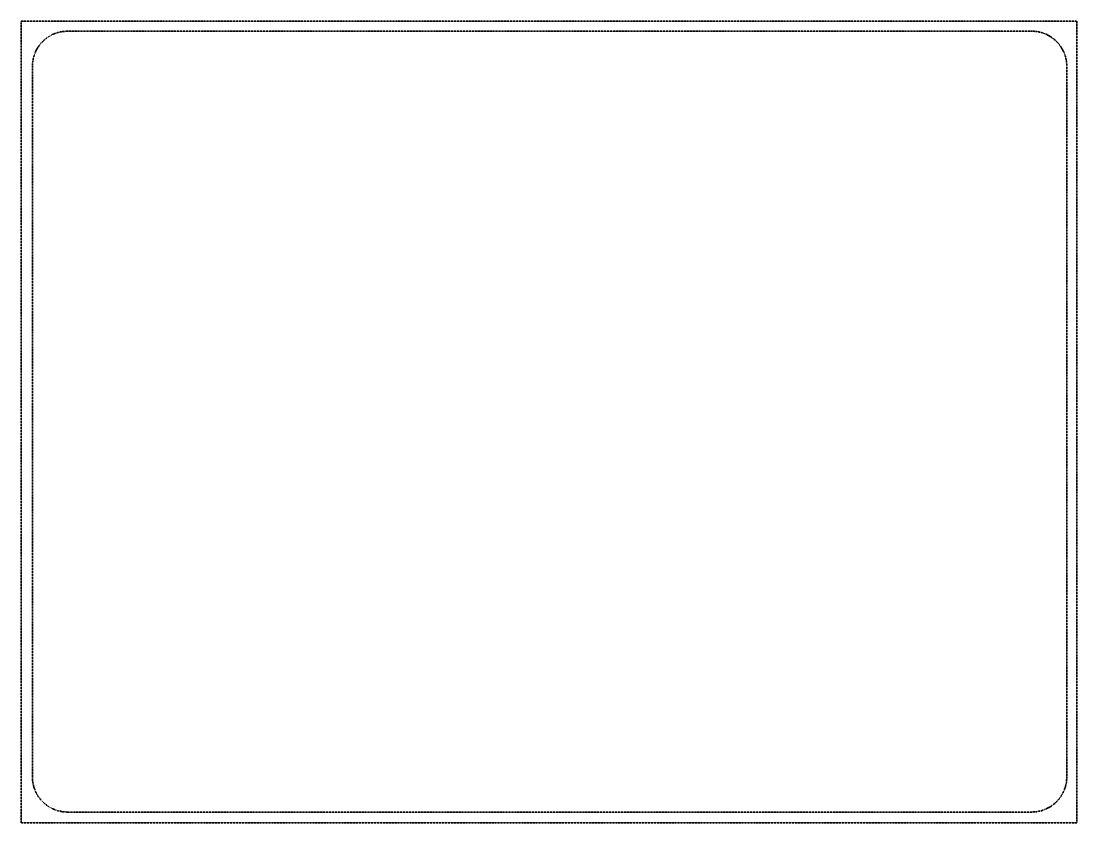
# Model space of a CAD drawing. Header units: millimetres. Extents: x -158 to 368, y -52 to 349.
import ezdxf

# ---------------------------------------------------------------- set-up
doc = ezdxf.new("R2010")
doc.units = ezdxf.units.MM
doc.header["$MEASUREMENT"] = 0
doc.linetypes.add('AI-Linetype-0', pattern=[0.5, 0.25, -0.05, 0.05, -0.05, 0.05, -0.05])
doc.linetypes.add('AI-Linetype-1', pattern=[0.5, 0.25, -0.05, 0.05, -0.05, 0.05, -0.05])
doc.layers.get('0').update_dxf_attribs({"lineweight": 0})
doc.layers.add('Safety', color=7, linetype='Continuous', lineweight=0)

msp = doc.modelspace()

# ---------------------------------------------------------------- linework, layer by layer
at = {"color": 240, "linetype": 'AI-Linetype-0', "lineweight": 35, "true_color": 0xed2224}
msp.add_lwpolyline([(-152.7, -28.66), (-152.51, -31.15), (-151.98, -33.6), (-151.11, -35.94), (-149.91, -38.13), (-148.41, -40.13), (-146.64, -41.9), (-144.64, -43.4), (-142.44, -44.6), (-140.1, -45.48), (-137.66, -46.01), (-135.16, -46.19), (345.77, -46.19), (348.27, -46.01), (350.71, -45.48), (353.05, -44.6), (355.24, -43.4), (357.25, -41.9), (359.01, -40.13), (360.51, -38.13), (361.71, -35.94), (362.59, -33.6), (363.12, -31.15), (363.3, -28.66), (363.3, 326.05), (363.12, 328.55), (362.59, 330.99), (361.71, 333.33), (360.51, 335.52), (359.01, 337.53), (357.25, 339.29), (355.24, 340.79), (353.05, 341.99), (350.71, 342.87), (348.27, 343.4), (345.77, 343.58), (-135.16, 343.58), (-137.66, 343.4), (-140.1, 342.87), (-142.44, 341.99), (-144.64, 340.79), (-146.64, 339.29), (-148.41, 337.53), (-149.91, 335.52), (-151.11, 333.33), (-151.98, 330.99), (-152.51, 328.55), (-152.7, 326.05)], close=True, dxfattribs=at)
at = {"layer": 'Safety', "color": 240, "linetype": 'AI-Linetype-1', "lineweight": 35, "true_color": 0xed2224}
msp.add_lwpolyline([(368.3, -51.58), (-158.3, -51.58), (-158.3, 348.58), (368.3, 348.58)], close=True, dxfattribs=at)

doc.saveas('drawing.dxf')
